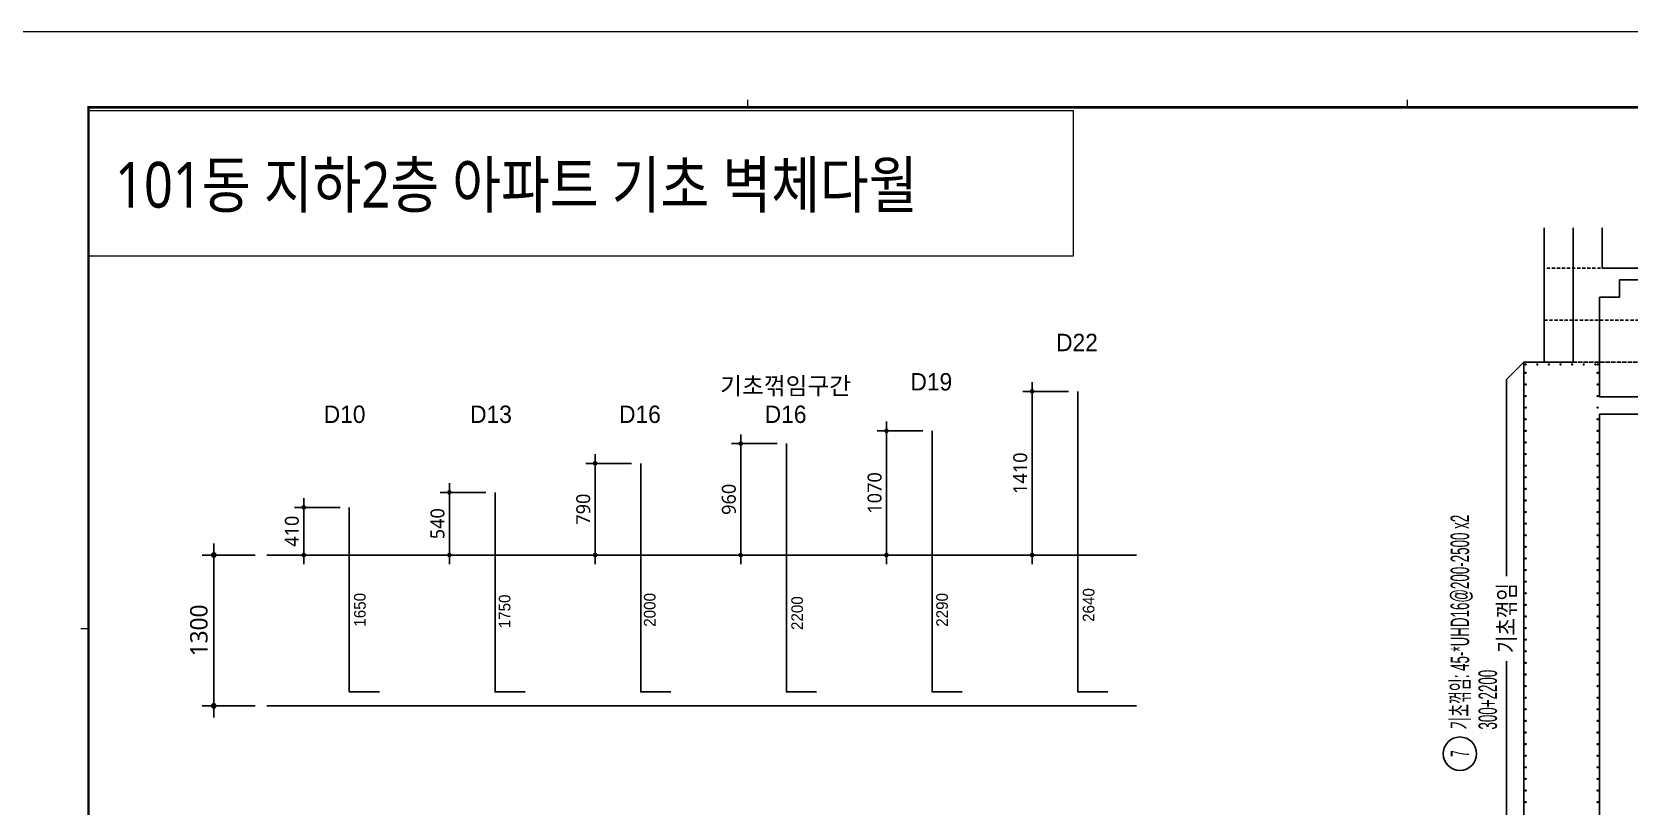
# Model space of a CAD drawing. Header units: millimetres. Extents: x 317501 to 814054, y -400799 to -14117.
# Drawn here: x 473995 to 501545, y -330753 to -317410 of the extents above; entities that cross this region are included whole.
import ezdxf
from ezdxf.enums import TextEntityAlignment as Align

# ---------------------------------------------------------------- set-up
doc = ezdxf.new("R2010")
doc.units = ezdxf.units.MM
doc.header["$LTSCALE"] = 38
doc.linetypes.add('HID', pattern=[2.5, 2, -0.5])
doc.linetypes.add('XS-기초$0$HID', pattern=[2.3, 1.5, -0.8])
doc.layers.get('Defpoints').update_dxf_attribs({"color": 145})
for name, color, linetype in [('00-DM', 7, 'Continuous'), ('COMM', 2, 'Continuous'), ('DIM', 7, 'Continuous'), ('LEADER', 7, 'Continuous'), ('NAME-W', 4, 'Continuous'), ('RP_TAG', 7, 'Continuous'), ('W1', 11, 'Continuous'), ('XREBAR', 1, 'Continuous'), ('XS-기초$0$기초꺽임', 4, 'XS-기초$0$HID'), ('XS-기초$0$기초연단', 3, 'Continuous'), ('XTAG', 7, 'Continuous')]:
    doc.layers.add(name, color=color, linetype=linetype)
doc.layers.add('XTITLE', color=22, linetype='Continuous', lineweight=0)
doc.layers.add('벽부호', color=3, linetype='Continuous', lineweight=0)
doc.styles.add('APT-지하층평면$0$돋움', font='Dotum.ttf', dxfattribs={"width": 0.9, "bigfont": 'whgtxt.shx'})
doc.styles.add('RPWK1', font='Dotum.ttf', dxfattribs={"bigfont": 'whgtxt.shx'})
doc.styles.add('돋움', font='malgun.ttf')
doc.styles.add('돋음', font='Dotum.ttf')
doc.dimstyles.new('대치수-400', dxfattribs={"dimscale": 400, "dimtxt": 3, "dimasz": 1, "dimexe": 2, "dimexo": 2, "dimgap": 1, "dimtad": 1, "dimdec": 0, "dimdsep": 46, "dimtxsty": 'APT-지하층평면$0$돋움', "dimblk": 'APT-지하층평면$0$DOT', "dimcen": 0, "dimdle": 2, "dimclrd": 256, "dimclre": 256, "dimclrt": 3, "dimadec": 0, "dimazin": 2, "dimtfac": 1, "dimtdec": 0, "dimtix": 1, "dimtmove": 2, "dimatfit": 3, "dimldrblk": 'APT-지하층평면$0$DOT', "dimfxl": 0, "dimtvp": 1, "dimtolj": 1, "dimtzin": 0, "dimlwd": -1, "dimlwe": -1, "dimarcsym": 0})

# ---------------------------------------------------------------- blocks, each defined once
blk = doc.blocks.new('dhs_sheet2e')
at = {"color": 7}
for p, q in [((20500.6, 57331.7), (20500.6, 57531.5)), ((38004.8, 57331.7), (38004.8, 57531.5)), ((2996.4, 43498.2), (2796.7, 43498.2))]:
    blk.add_line(p, q, dxfattribs=at)
blk.add_lwpolyline([(84000, 0), (84000, 59329.4), (0, 59329.4), (0, 0)], close=True, dxfattribs=at)
at = {"color": 30, "const_width": 64.9}
blk.add_lwpolyline([(81003.6, 57331.7), (2996.4, 57331.7), (2996.4, 1997.6), (81003.6, 1997.6)], close=True, dxfattribs=at)
blk = doc.blocks.new('ASGARAE')
at = {"color": 255, "xscale": 0.75, "yscale": 0.75, "zscale": 0.75}
blk.add_blockref('dhs_sheet2e', (0, -44497), dxfattribs=at)
blk = doc.blocks.new('APT-지하층평면$0$DOT')
at = {"color": 0}
blk.add_line((-2, 0), (2, 0), dxfattribs=at)
at = {"color": 0, "linetype": 'ByBlock', "const_width": 0.5}
blk.add_lwpolyline([(-0.25, 0, 1), (0.25, 0, 1)], format="xyb", close=True, dxfattribs=at)
blk = doc.blocks.new('*D1048')
at = {"layer": '00-DM', "transparency": 16777216}
for p, q in [((-1060, 790), (-1453, 790)), ((-1373, 40), (-1373, 750)), ((-1060, 0), (-1453, 0))]:
    blk.add_line(p, q, dxfattribs=at)
at = {"layer": 'Defpoints', "color": 0, "transparency": 16777216}
for p in [(-1373, 790), (-980, 790), (-980, 0)]:
    blk.add_point(p, dxfattribs=at)
at = {"layer": '00-DM', "transparency": 16777216, "xscale": 40, "yscale": 40, "zscale": 40}
for p, rotation in [((-1373, 790), 90), ((-1373, 0), 270)]:
    blk.add_blockref('APT-지하층평면$0$DOT', p, dxfattribs=dict(at, rotation=rotation))
at = {"layer": '00-DM', "color": 3, "transparency": 16777216, "insert": (-1475, 395), "char_height": 120, "attachment_point": 5, "rotation": 90, "style": '돋움'}
blk.add_mtext('\\A1;790', dxfattribs=at)
blk = doc.blocks.new('*D1049')
at = {"layer": '00-DM', "transparency": 16777216}
for p, q in [((-2316, 540), (-2710, 540)), ((-2630, 40), (-2630, 500)), ((-2316, 0), (-2710, 0))]:
    blk.add_line(p, q, dxfattribs=at)
at = {"layer": 'Defpoints', "color": 0, "transparency": 16777216}
for p in [(-2630, 540), (-2236, 540), (-2236, 0)]:
    blk.add_point(p, dxfattribs=at)
at = {"layer": '00-DM', "transparency": 16777216, "xscale": 40, "yscale": 40, "zscale": 40}
for p, rotation in [((-2630, 540), 90), ((-2630, 0), 270)]:
    blk.add_blockref('APT-지하층평면$0$DOT', p, dxfattribs=dict(at, rotation=rotation))
at = {"layer": '00-DM', "color": 3, "transparency": 16777216, "insert": (-2732, 270), "char_height": 120, "attachment_point": 5, "rotation": 90, "style": '돋움'}
blk.add_mtext('\\A1;540', dxfattribs=at)
blk = doc.blocks.new('*D1050')
at = {"layer": '00-DM', "transparency": 16777216}
for p, q in [((-3573, 410), (-3966, 410)), ((-3886, 40), (-3886, 370)), ((-3573, 0), (-3966, 0))]:
    blk.add_line(p, q, dxfattribs=at)
at = {"layer": 'Defpoints', "color": 0, "transparency": 16777216}
for p in [(-3886, 410), (-3493, 410), (-3493, 0)]:
    blk.add_point(p, dxfattribs=at)
at = {"layer": '00-DM', "transparency": 16777216, "xscale": 40, "yscale": 40, "zscale": 40}
for p, rotation in [((-3886, 410), 90), ((-3886, 0), 270)]:
    blk.add_blockref('APT-지하층평면$0$DOT', p, dxfattribs=dict(at, rotation=rotation))
at = {"layer": '00-DM', "color": 3, "transparency": 16777216, "insert": (-3988, 205), "char_height": 120, "attachment_point": 5, "rotation": 90, "style": '돋움'}
blk.add_mtext('\\A1;410', dxfattribs=at)
blk = doc.blocks.new('*D1051')
at = {"layer": '00-DM', "transparency": 16777216}
for p, q in [((-4304, 0), (-4762, 0)), ((-4662, -1250), (-4662, -50)), ((-4304, -1300), (-4762, -1300))]:
    blk.add_line(p, q, dxfattribs=at)
at = {"layer": 'Defpoints', "color": 0, "transparency": 16777216}
for p in [(-4662, 0), (-4204, 0), (-4204, -1300)]:
    blk.add_point(p, dxfattribs=at)
at = {"layer": '00-DM', "transparency": 16777216, "xscale": 50, "yscale": 50, "zscale": 50}
for p, rotation in [((-4662, 0), 90), ((-4662, -1300), 270)]:
    blk.add_blockref('APT-지하층평면$0$DOT', p, dxfattribs=dict(at, rotation=rotation))
at = {"layer": '00-DM', "color": 3, "transparency": 16777216, "insert": (-4790, -650), "char_height": 150, "attachment_point": 5, "rotation": 90, "style": '돋움'}
blk.add_mtext('\\A1;1300', dxfattribs=at)
blk = doc.blocks.new('*D1052')
at = {"layer": '00-DM', "transparency": 16777216}
for p, q in [((1453, 1070), (1060, 1070)), ((1140, 40), (1140, 1030)), ((1453, 0), (1060, 0))]:
    blk.add_line(p, q, dxfattribs=at)
at = {"layer": 'Defpoints', "color": 0, "transparency": 16777216}
for p in [(1140, 1070), (1533, 1070), (1533, 0)]:
    blk.add_point(p, dxfattribs=at)
at = {"layer": '00-DM', "transparency": 16777216, "xscale": 40, "yscale": 40, "zscale": 40}
for p, rotation in [((1140, 1070), 90), ((1140, 0), 270)]:
    blk.add_blockref('APT-지하층평면$0$DOT', p, dxfattribs=dict(at, rotation=rotation))
at = {"layer": '00-DM', "color": 3, "transparency": 16777216, "insert": (1038, 535), "char_height": 120, "attachment_point": 5, "rotation": 90, "style": '돋움'}
blk.add_mtext('\\A1;1070', dxfattribs=at)
blk = doc.blocks.new('*D1053')
at = {"layer": '00-DM', "transparency": 16777216}
for p, q in [((2710, 1410), (2316, 1410)), ((2396, 40), (2396, 1370)), ((2710, 0), (2316, 0))]:
    blk.add_line(p, q, dxfattribs=at)
at = {"layer": 'Defpoints', "color": 0, "transparency": 16777216}
for p in [(2396, 1410), (2790, 1410), (2790, 0)]:
    blk.add_point(p, dxfattribs=at)
at = {"layer": '00-DM', "transparency": 16777216, "xscale": 40, "yscale": 40, "zscale": 40}
for p, rotation in [((2396, 1410), 90), ((2396, 0), 270)]:
    blk.add_blockref('APT-지하층평면$0$DOT', p, dxfattribs=dict(at, rotation=rotation))
at = {"layer": '00-DM', "color": 3, "transparency": 16777216, "insert": (2294, 705), "char_height": 120, "attachment_point": 5, "rotation": 90, "style": '돋움'}
blk.add_mtext('\\A1;1410', dxfattribs=at)
blk = doc.blocks.new('*D1054')
at = {"layer": '00-DM', "transparency": 16777216}
for p, q in [((197, 960), (-197, 960)), ((-117, 40), (-117, 920)), ((197, 0), (-197, 0))]:
    blk.add_line(p, q, dxfattribs=at)
at = {"layer": 'Defpoints', "color": 0, "transparency": 16777216}
for p in [(-117, 960), (277, 960), (277, 0)]:
    blk.add_point(p, dxfattribs=at)
at = {"layer": '00-DM', "transparency": 16777216, "xscale": 40, "yscale": 40, "zscale": 40}
for p, rotation in [((-117, 960), 90), ((-117, 0), 270)]:
    blk.add_blockref('APT-지하층평면$0$DOT', p, dxfattribs=dict(at, rotation=rotation))
at = {"layer": '00-DM', "color": 3, "transparency": 16777216, "insert": (-219, 480), "char_height": 120, "attachment_point": 5, "rotation": 90, "style": '돋움'}
blk.add_mtext('\\A1;960', dxfattribs=at)
blk = doc.blocks.new('XDFHSDHSTHS')
at = {"layer": 'DIM', "color": 5}
for p, q in [((-5260, 9575), (-5260, 11892)), ((-4760, 11195), (-4760, 11892)), ((4215, 11195), (-4760, 11195)), ((100, 10995), (-4460, 10995)), ((-4460, 10695), (-4460, 10995)), ((-4810, 8975), (-4810, 10695)), ((-4810, 10695), (-4460, 10695)), ((-6110, 9575), (-5260, 9575)), ((-6110, 750), (-6110, 9575)), ((4215, 8975), (-4810, 8975)), ((1790, 8675), (-4810, 8675)), ((-4810, -150), (-4810, 8675))]:
    blk.add_line(p, q, dxfattribs=at)
at = {"layer": 'XS-기초$0$기초꺽임', "color": 6}
blk.add_lwpolyline([(4215, 11892), (4215, 11195), (-5760, 11195), (-5760, 10295), (2690, 10295)], dxfattribs=at)
at = {"layer": 'XS-기초$0$기초연단'}
for p, q in [((-5760, 11892), (-5760, 9575)), ((-5760, 9575), (-6110, 9575)), ((-6110, 9575), (-6110, 750))]:
    blk.add_line(p, q, dxfattribs=at)
at = {"layer": 'XS-기초$0$기초연단', "color": 8, "linetype": 'HID'}
blk.add_line((2690, 9575), (-5760, 9575), dxfattribs=at)
at = {"layer": 'XS-기초$0$기초연단', "color": 8}
blk.add_lwpolyline([(-5760, 11892), (-5760, 9575), (-6110, 9575), (-6110, 750), (-10460, 750), (-10460, -550), (-10, -550), (-10, -5450), (-2310, -5450), (-2310, -2950), (-10460, -2950), (-10460, -7860), (-21045, -7860), (-21045, -4650), (-24695, -4650), (-24695, -4050), (-29395, -4050), (-29395, -19375), (-5185, -19375)], dxfattribs=at)
blk = doc.blocks.new('*U1241', base_point=(498626.5311, -330137.6775))
at = {"layer": 'RP_TAG', "color": 0, "linetype": 'Continuous', "ltscale": 100}
blk.add_circle((498626.5312, -329850.6775), 288, dxfattribs=at)
at = {"layer": 'RP_TAG', "color": 0, "linetype": 'Continuous', "ltscale": 100, "style": 'RPWK1', "oblique": 360, "width": 0.55}
for s, p in [('기초꺾임: 45-*UHD16@200-2500 x2', (498626.5314, -329434.6775)), ('300+2200', (499106.5314, -329434.6777))]:
    blk.add_text(s, height=320, rotation=89.99998128, dxfattribs=at).set_placement(p, align=Align.MIDDLE_LEFT)
at = {"layer": 'RP_TAG', "color": 0, "linetype": 'Continuous', "ltscale": 100, "style": 'RPWK1', "width": 0.5}
blk.add_text('7', height=320, rotation=89.99998128, dxfattribs=at).set_placement((498626.5312, -329850.6775), align=Align.MIDDLE_CENTER)
blk = doc.blocks.new('XFZDTBHS')
at = {"layer": 'COMM', "color": 6}
for points in [[(3049.5, -1180), (2789.5, -1180), (2789.5, 1410)], [(1793, -1180), (1533, -1180), (1533, 1070)], [(536.5, -1180), (276.5, -1180), (276.5, 960)], [(-719.9, -1180), (-979.9, -1180), (-979.9, 790)], [(-1976.4, -1180), (-2236.4, -1180), (-2236.4, 540)], [(-3232.9, -1180), (-3492.9, -1180), (-3492.9, 410)]]:
    blk.add_lwpolyline(points, dxfattribs=at)
at = {"layer": 'W1', "color": 5}
for p, q in [((3295.4, 0), (-4203.6, 0)), ((3295.4, -1300), (-4203.6, -1300))]:
    blk.add_line(p, q, dxfattribs=at)
at = {"layer": 'NAME-W', "style": '돋음'}
for s, p in [('D22', (2783.2, 1833)), ('기초꺾임구간', (270.2, 1459.5)), ('D19', (1526.7, 1493)), ('D10', (-3533.5, 1213)), ('D13', (-2270.8, 1213)), ('D16', (-986.3, 1213)), ('D16', (270.2, 1213))]:
    blk.add_text(s, height=150, dxfattribs=at).set_placement(p, align=Align.MIDDLE)
for s, p in [('1650', (-3402.4, -472.3)), ('1750', (-2153.8, -486.2)), ('2000', (-901.9, -473.1)), ('2200', (369.2, -501)), ('2290', (1619.3, -473.1)), ('2640', (2883.4, -431.2))]:
    blk.add_text(s, height=100, rotation=90, dxfattribs=at).set_placement(p, align=Align.MIDDLE)
at = {"layer": '00-DM'}
for base, p1, p2, override, picture, middle in [((2396.4, 1410), (2789.5, 0), (2789.5, 1410), {"dimscale": 40, "dimtxsty": '돋움', "dimtmove": 0}, '*D1053', (2294.1, 705)), ((1139.9, 1070), (1533, 0), (1533, 1070), {"dimscale": 40, "dimtxsty": '돋움', "dimtmove": 0}, '*D1052', (1037.6, 535)), ((-116.5, 960), (276.5, 0), (276.5, 960), {"dimscale": 40, "dimtxsty": '돋움', "dimtmove": 0}, '*D1054', (-218.5, 480)), ((-1373, 790), (-979.9, 0), (-979.9, 790), {"dimscale": 40, "dimtxsty": '돋움', "dimtmove": 0}, '*D1048', (-1475, 395)), ((-2629.5, 540), (-2236.4, 0), (-2236.4, 540), {"dimscale": 40, "dimtxsty": '돋움', "dimtmove": 0}, '*D1049', (-2731.5, 270)), ((-3886, 410), (-3492.9, 0), (-3492.9, 410), {"dimscale": 40, "dimtxsty": '돋움', "dimtmove": 0}, '*D1050', (-3988.4, 205)), ((-4662.4, 0), (-4203.6, -1300), (-4203.6, 0), {"dimscale": 50, "dimtxsty": '돋움', "dimtmove": 0}, '*D1051', (-4790.4, -650))]:
    dim = blk.add_linear_dim(base=base, p1=p1, p2=p2, angle=90, dimstyle='대치수-400', override=override, dxfattribs=at)
    dim.commit()
    dim.dimension.update_dxf_attribs({"geometry": picture, "text_midpoint": middle})

msp = doc.modelspace()

# ---------------------------------------------------------------- linework, layer by layer
at = {"layer": 'LEADER'}
msp.add_line((499432.4, -331625.3), (499432.4, -328257.6), dxfattribs=at)
msp.add_lwpolyline([(499432.4, -326788.7), (499432.4, -323400.3), (499732.4, -323100.3)], dxfattribs=at)
at = {"layer": 'XREBAR', "color": 171, "linetype": 'Continuous', "ltscale": 2.33129e-317, "const_width": 20}
for points in [[(499752.4, -323140.3, -1), (499772.4, -323140.3, -1), (499752.4, -323140.3)], [(499952.4, -323140.3, -1), (499972.4, -323140.3, -1), (499952.4, -323140.3)], [(500152.4, -323140.3, -1), (500172.4, -323140.3, -1), (500152.4, -323140.3)], [(500352.4, -323140.3, -1), (500372.4, -323140.3, -1), (500352.4, -323140.3)], [(500552.4, -323140.3, -1), (500572.4, -323140.3, -1), (500552.4, -323140.3)], [(500752.4, -323140.3, -1), (500772.4, -323140.3, -1), (500752.4, -323140.3)], [(500952.4, -323140.3, -1), (500972.4, -323140.3, -1), (500952.4, -323140.3)], [(500992.4, -323140.3, -1), (501012.4, -323140.3, -1), (500992.4, -323140.3)], [(499752.4, -323285.3, -1), (499772.4, -323285.3, -1), (499752.4, -323285.3)], [(500992.4, -323285.3, -1), (501012.4, -323285.3, -1), (500992.4, -323285.3)], [(499752.4, -323485.3, -1), (499772.4, -323485.3, -1), (499752.4, -323485.3)], [(499752.4, -323685.3, -1), (499772.4, -323685.3, -1), (499752.4, -323685.3)], [(500992.4, -323485.3, -1), (501012.4, -323485.3, -1), (500992.4, -323485.3)], [(500992.4, -323685.3, -1), (501012.4, -323685.3, -1), (500992.4, -323685.3)], [(499752.4, -323885.3, -1), (499772.4, -323885.3, -1), (499752.4, -323885.3)], [(500992.4, -323885.3, -1), (501012.4, -323885.3, -1), (500992.4, -323885.3)], [(499752.4, -324085.3, -1), (499772.4, -324085.3, -1), (499752.4, -324085.3)], [(499752.4, -324285.3, -1), (499772.4, -324285.3, -1), (499752.4, -324285.3)], [(500992.4, -324085.3, -1), (501012.4, -324085.3, -1), (500992.4, -324085.3)], [(500992.4, -324285.3, -1), (501012.4, -324285.3, -1), (500992.4, -324285.3)], [(499752.4, -324485.3, -1), (499772.4, -324485.3, -1), (499752.4, -324485.3)], [(500992.4, -324485.3, -1), (501012.4, -324485.3, -1), (500992.4, -324485.3)], [(499752.4, -324685.3, -1), (499772.4, -324685.3, -1), (499752.4, -324685.3)], [(500992.4, -324685.3, -1), (501012.4, -324685.3, -1), (500992.4, -324685.3)], [(499752.4, -324885.3, -1), (499772.4, -324885.3, -1), (499752.4, -324885.3)], [(499752.4, -325085.3, -1), (499772.4, -325085.3, -1), (499752.4, -325085.3)], [(500992.4, -324885.3, -1), (501012.4, -324885.3, -1), (500992.4, -324885.3)], [(500992.4, -325085.3, -1), (501012.4, -325085.3, -1), (500992.4, -325085.3)], [(499752.4, -325285.3, -1), (499772.4, -325285.3, -1), (499752.4, -325285.3)], [(500992.4, -325285.3, -1), (501012.4, -325285.3, -1), (500992.4, -325285.3)], [(499752.4, -325485.3, -1), (499772.4, -325485.3, -1), (499752.4, -325485.3)], [(500992.4, -325485.3, -1), (501012.4, -325485.3, -1), (500992.4, -325485.3)], [(499752.4, -325685.3, -1), (499772.4, -325685.3, -1), (499752.4, -325685.3)], [(499752.4, -325885.3, -1), (499772.4, -325885.3, -1), (499752.4, -325885.3)], [(500992.4, -325685.3, -1), (501012.4, -325685.3, -1), (500992.4, -325685.3)], [(500992.4, -325885.3, -1), (501012.4, -325885.3, -1), (500992.4, -325885.3)], [(499752.4, -326085.3, -1), (499772.4, -326085.3, -1), (499752.4, -326085.3)], [(500992.4, -326085.3, -1), (501012.4, -326085.3, -1), (500992.4, -326085.3)], [(499752.4, -326285.3, -1), (499772.4, -326285.3, -1), (499752.4, -326285.3)], [(499752.4, -326485.3, -1), (499772.4, -326485.3, -1), (499752.4, -326485.3)], [(500992.4, -326285.3, -1), (501012.4, -326285.3, -1), (500992.4, -326285.3)], [(500992.4, -326485.3, -1), (501012.4, -326485.3, -1), (500992.4, -326485.3)], [(499752.4, -326685.3, -1), (499772.4, -326685.3, -1), (499752.4, -326685.3)], [(500992.4, -326685.3, -1), (501012.4, -326685.3, -1), (500992.4, -326685.3)], [(499752.4, -326885.3, -1), (499772.4, -326885.3, -1), (499752.4, -326885.3)], [(500992.4, -326885.3, -1), (501012.4, -326885.3, -1), (500992.4, -326885.3)], [(499752.4, -327085.3, -1), (499772.4, -327085.3, -1), (499752.4, -327085.3)], [(499752.4, -327285.3, -1), (499772.4, -327285.3, -1), (499752.4, -327285.3)], [(500992.4, -327085.3, -1), (501012.4, -327085.3, -1), (500992.4, -327085.3)], [(500992.4, -327285.3, -1), (501012.4, -327285.3, -1), (500992.4, -327285.3)], [(499752.4, -327485.3, -1), (499772.4, -327485.3, -1), (499752.4, -327485.3)], [(500992.4, -327485.3, -1), (501012.4, -327485.3, -1), (500992.4, -327485.3)], [(499752.4, -327685.3, -1), (499772.4, -327685.3, -1), (499752.4, -327685.3)], [(500992.4, -327685.3, -1), (501012.4, -327685.3, -1), (500992.4, -327685.3)], [(499752.4, -327885.3, -1), (499772.4, -327885.3, -1), (499752.4, -327885.3)], [(499752.4, -328085.3, -1), (499772.4, -328085.3, -1), (499752.4, -328085.3)], [(500992.4, -327885.3, -1), (501012.4, -327885.3, -1), (500992.4, -327885.3)], [(500992.4, -328085.3, -1), (501012.4, -328085.3, -1), (500992.4, -328085.3)], [(499752.4, -328285.3, -1), (499772.4, -328285.3, -1), (499752.4, -328285.3)], [(500992.4, -328285.3, -1), (501012.4, -328285.3, -1), (500992.4, -328285.3)], [(499752.4, -328485.3, -1), (499772.4, -328485.3, -1), (499752.4, -328485.3)], [(499752.4, -328685.3, -1), (499772.4, -328685.3, -1), (499752.4, -328685.3)], [(500992.4, -328485.3, -1), (501012.4, -328485.3, -1), (500992.4, -328485.3)], [(500992.4, -328685.3, -1), (501012.4, -328685.3, -1), (500992.4, -328685.3)], [(499752.4, -328885.3, -1), (499772.4, -328885.3, -1), (499752.4, -328885.3)], [(500992.4, -328885.3, -1), (501012.4, -328885.3, -1), (500992.4, -328885.3)], [(499752.4, -329085.3, -1), (499772.4, -329085.3, -1), (499752.4, -329085.3)], [(500992.4, -329085.3, -1), (501012.4, -329085.3, -1), (500992.4, -329085.3)], [(499752.4, -329285.3, -1), (499772.4, -329285.3, -1), (499752.4, -329285.3)], [(499752.4, -329485.3, -1), (499772.4, -329485.3, -1), (499752.4, -329485.3)], [(500992.4, -329285.3, -1), (501012.4, -329285.3, -1), (500992.4, -329285.3)], [(500992.4, -329485.3, -1), (501012.4, -329485.3, -1), (500992.4, -329485.3)], [(499752.4, -329685.3, -1), (499772.4, -329685.3, -1), (499752.4, -329685.3)], [(500992.4, -329685.3, -1), (501012.4, -329685.3, -1), (500992.4, -329685.3)], [(499752.4, -329885.3, -1), (499772.4, -329885.3, -1), (499752.4, -329885.3)], [(500992.4, -329885.3, -1), (501012.4, -329885.3, -1), (500992.4, -329885.3)], [(499752.4, -330085.3, -1), (499772.4, -330085.3, -1), (499752.4, -330085.3)], [(499752.4, -330285.3, -1), (499772.4, -330285.3, -1), (499752.4, -330285.3)], [(500992.4, -330085.3, -1), (501012.4, -330085.3, -1), (500992.4, -330085.3)], [(500992.4, -330285.3, -1), (501012.4, -330285.3, -1), (500992.4, -330285.3)], [(499752.4, -330485.3, -1), (499772.4, -330485.3, -1), (499752.4, -330485.3)], [(500992.4, -330485.3, -1), (501012.4, -330485.3, -1), (500992.4, -330485.3)], [(499752.4, -330685.3, -1), (499772.4, -330685.3, -1), (499752.4, -330685.3)], [(500992.4, -330685.3, -1), (501012.4, -330685.3, -1), (500992.4, -330685.3)]]:
    msp.add_lwpolyline(points, format="xyb", dxfattribs=at)
at = {"layer": 'XTITLE', "color": 3, "ltscale": 2}
msp.add_lwpolyline([(474968.6, -318765.3), (491954.2, -318765.3), (491954.2, -321276.6), (474968.6, -321276.6)], close=True, dxfattribs=at)

# ---------------------------------------------------------------- block references
at = {"layer": 'RP_TAG', "color": 171, "linetype": 'Continuous', "ltscale": 4.80703e-312}
msp.add_blockref('*U1241', (498626.5, -330137.7), dxfattribs=at)
at = {"layer": 'XTAG', "color": 4}
msp.add_blockref('XDFHSDHSTHS', (505842.4, -332675.3), dxfattribs=at)
at = {"layer": '벽부호', "color": 4}
for name, p, xscale, yscale, zscale in [('ASGARAE', (473020.9, -317409.6), 0.8666666632494344, 0.8666666632494344, 0.8666666632494344), ('XFZDTBHS', (486455.5, -326425.7), 2, 2, 2)]:
    msp.add_blockref(name, p, dxfattribs=dict(at, xscale=xscale, yscale=yscale, zscale=zscale))

# ---------------------------------------------------------------- texts
at = {"layer": 'XTITLE', "color": 2, "style": '돋움', "width": 0.85}
msp.add_text('101동 지하2층 아파트 기초 벽체다월', height=788.811, dxfattribs=at).set_placement((475427, -320044), align=Align.MIDDLE_LEFT)
at = {"layer": '벽부호', "style": '돋음', "width": 0.8}
msp.add_text('기초꺾임', height=300, rotation=90, dxfattribs=at).set_placement((499432.4, -327512.8), align=Align.MIDDLE_CENTER)

doc.saveas('drawing.dxf')
